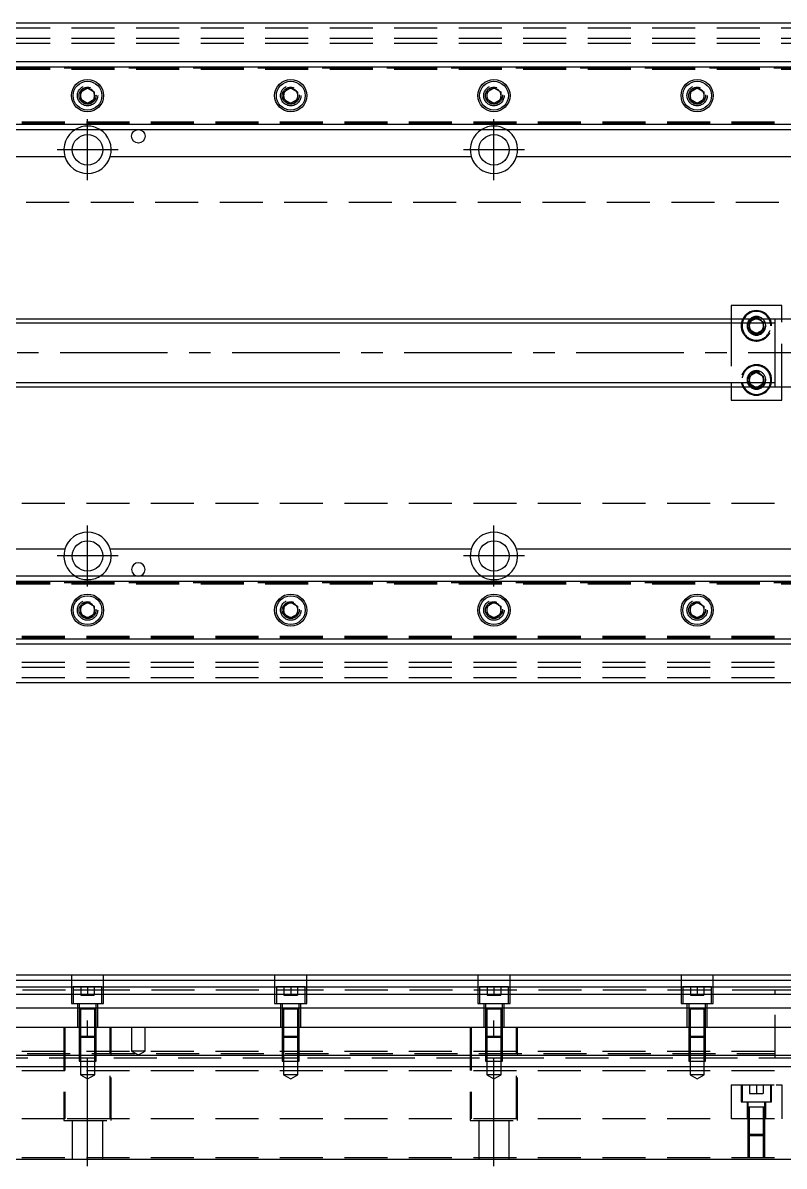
# Model space of a CAD drawing. Extents: x -20 to 990, y -286 to 102.
# Drawn here: x 480.9 to 705.7, y -240.3 to 97.5 of the extents above; entities that cross this region are included whole.
import ezdxf

# ---------------------------------------------------------------- set-up
doc = ezdxf.new("R2010")
doc.units = 0
doc.linetypes.add('CENTER', pattern=[50.8, 31.75, -6.35, 6.35, -6.35])
doc.linetypes.add('DASHED', pattern=[19.05, 12.7, -6.35])
doc.layers.get('0').update_dxf_attribs({"linetype": 'CONTINUOUS'})
doc.layers.add('CENTER', color=1, linetype='CENTER')

msp = doc.modelspace()

# ---------------------------------------------------------------- linework, layer by layer
at = {"color": 3, "linetype": 'DASHED'}
for p, q in [((0, 96), (760, 96)), ((0, 93), (760, 93)), ((0, 91.5), (760, 91.5)), ((0, 84.2), (760, 84.2)), ((0, 83.8), (760, 83.8)), ((455, 84.204452), (760, 84.204452)), ((502.483582, 76.286038), (502.5, 76)), ((562.483582, 76.286038), (562.5, 76)), ((622.483582, 76.286038), (622.5, 76)), ((682.483582, 76.286038), (682.5, 76)), ((760, 68.2), (0, 68.2)), ((760, 67.8), (0, 67.8)), ((760, 67.795548), (455, 67.795548)), ((5.640312, 44.5), (760, 44.5)), ((690, 10), (690, 8.75)), ((690, 8.75), (690, -8.75)), ((695, 8), (695.018502, 8.303588)), ((695.5, 9.1547), (696.964102, 10)), ((695.5, 8.75), (695.5, 9.1547)), ((695.5, 6.8453), (695.5, 8.75)), ((697.5, 5.690598), (695.5, 6.8453)), ((699.5, 6.8453), (697.5, 5.690598)), ((698.035898, 10), (699.5, 9.1547)), ((699.5, 9.1547), (699.5, 8.75)), ((699.5, 8.75), (699.5, 6.8453)), ((705, -10), (705, 10)), ((695.5, -6.8453), (697.5, -5.690598)), ((697.5, -5.690598), (699.5, -6.8453)), ((690, -8.75), (690, -10)), ((695.5, -8.75), (695.5, -6.8453)), ((695.5, -9.1547), (695.5, -8.75)), ((696.964102, -10), (695.5, -9.1547)), ((699.5, -9.1547), (698.035898, -10)), ((699.5, -6.8453), (699.5, -8.75)), ((699.5, -8.75), (699.5, -9.1547)), ((699.983582, -7.713962), (700, -8)), ((760, -44.5), (5.640312, -44.5)), ((0, -67.8), (760, -67.8)), ((0, -68.2), (760, -68.2)), ((455, -67.795548), (760, -67.795548)), ((502.483582, -75.713962), (502.5, -76)), ((562.483582, -75.713962), (562.5, -76)), ((622.483582, -75.713962), (622.5, -76)), ((682.483582, -75.713962), (682.5, -76)), ((760, -83.8), (0, -83.8)), ((760, -84.2), (0, -84.2)), ((760, -84.204452), (455, -84.204452)), ((760, -91.5), (0, -91.5)), ((760, -93), (0, -93)), ((760, -96), (0, -96)), ((495.25, -183.77), (495.25, -192.27)), ((504.75, -192.27), (504.75, -183.77)), ((555.25, -183.77), (555.25, -192.27)), ((564.75, -192.27), (564.75, -183.77)), ((615.25, -183.77), (615.25, -192.27)), ((624.75, -192.27), (624.75, -183.77)), ((675.25, -183.77), (675.25, -192.27)), ((684.75, -192.27), (684.75, -183.77)), ((703, -188.27), (454.5, -188.27)), ((504.25, -187.27), (495.75, -187.27)), ((495.75, -187.27), (495.75, -192.27)), ((504.25, -188.27), (495.75, -188.27)), ((498, -187.27), (498, -189.77)), ((500, -187.27), (500, -189.77)), ((502, -187.27), (502, -189.77)), ((504.25, -192.27), (504.25, -187.27)), ((564.25, -187.27), (555.75, -187.27)), ((555.75, -187.27), (555.75, -192.27)), ((564.25, -188.27), (555.75, -188.27)), ((558, -187.27), (558, -189.77)), ((560, -187.27), (560, -189.77)), ((562, -187.27), (562, -189.77)), ((564.25, -192.27), (564.25, -187.27)), ((624.25, -187.27), (615.75, -187.27)), ((615.75, -187.27), (615.75, -192.27)), ((624.25, -188.27), (615.75, -188.27)), ((618, -187.27), (618, -189.77)), ((620, -187.27), (620, -189.77)), ((622, -187.27), (622, -189.77)), ((624.25, -192.27), (624.25, -187.27)), ((684.25, -187.27), (675.75, -187.27)), ((675.75, -187.27), (675.75, -192.27)), ((684.25, -188.27), (675.75, -188.27)), ((678, -187.27), (678, -189.77)), ((680, -187.27), (680, -189.77)), ((682, -187.27), (682, -189.77)), ((684.25, -192.27), (684.25, -187.27)), ((703, -188.27), (702.995, -188.27)), ((703, -188.270502), (703, -188.27)), ((712, -188.27), (703, -188.27)), ((703.005, -188.27), (703, -188.27)), ((703, -208.27), (703, -188.270502)), ((703, -189.52), (25, -189.52)), ((495.25, -192.27), (504.75, -192.27)), ((497, -192.27), (497, -199.27)), ((497.5, -192.27), (497.5, -193.87)), ((498, -189.77), (500, -189.77)), ((500, -189.77), (502, -189.77)), ((502.5, -193.87), (502.5, -192.27)), ((503, -199.27), (503, -192.27)), ((555.25, -192.27), (564.75, -192.27)), ((557, -192.27), (557, -199.27)), ((557.5, -192.27), (557.5, -193.87)), ((558, -189.77), (560, -189.77)), ((560, -189.77), (562, -189.77)), ((562.5, -193.87), (562.5, -192.27)), ((563, -199.27), (563, -192.27)), ((615.25, -192.27), (624.75, -192.27)), ((617, -192.27), (617, -199.27)), ((617.5, -192.27), (617.5, -193.87)), ((618, -189.77), (620, -189.77)), ((620, -189.77), (622, -189.77)), ((622.5, -193.87), (622.5, -192.27)), ((623, -199.27), (623, -192.27)), ((675.25, -192.27), (684.75, -192.27)), ((677, -192.27), (677, -199.27)), ((677.5, -192.27), (677.5, -193.87)), ((678, -189.77), (680, -189.77)), ((680, -189.77), (682, -189.77)), ((682.5, -193.87), (682.5, -192.27)), ((683, -199.27), (683, -192.27)), ((497.5, -193.865), (497.5, -193.87)), ((497.757468, -193.87), (497.5, -193.87)), ((497.5, -193.87), (497.5, -199.26998)), ((497.5, -193.87), (497.5, -193.875)), ((502.242552, -193.87), (497.757468, -193.87)), ((497.9, -193.87), (497.9, -199.26998)), ((502.1, -199.26998), (502.1, -193.87)), ((502.5, -193.87), (502.242552, -193.87)), ((502.5, -193.87), (502.5, -193.865)), ((502.5, -199.26998), (502.5, -193.87)), ((502.5, -193.875), (502.5, -193.87)), ((557.5, -193.865), (557.5, -193.87)), ((557.757468, -193.87), (557.5, -193.87)), ((557.5, -193.87), (557.5, -199.26998)), ((557.5, -193.87), (557.5, -193.875)), ((562.242552, -193.87), (557.757468, -193.87)), ((557.9, -193.87), (557.9, -199.26998)), ((562.1, -199.26998), (562.1, -193.87)), ((562.5, -193.87), (562.242552, -193.87)), ((562.5, -193.87), (562.5, -193.865)), ((562.5, -199.26998), (562.5, -193.87)), ((562.5, -193.875), (562.5, -193.87)), ((617.5, -193.865), (617.5, -193.87)), ((617.757468, -193.87), (617.5, -193.87)), ((617.5, -193.87), (617.5, -199.26998)), ((617.5, -193.87), (617.5, -193.875)), ((622.242552, -193.87), (617.757468, -193.87)), ((617.9, -193.87), (617.9, -199.26998)), ((622.1, -199.26998), (622.1, -193.87)), ((622.5, -193.87), (622.242552, -193.87)), ((622.5, -193.87), (622.5, -193.865)), ((622.5, -199.26998), (622.5, -193.87)), ((622.5, -193.875), (622.5, -193.87)), ((677.5, -193.865), (677.5, -193.87)), ((677.757468, -193.87), (677.5, -193.87)), ((677.5, -193.87), (677.5, -199.26998)), ((677.5, -193.87), (677.5, -193.875)), ((682.242552, -193.87), (677.757468, -193.87)), ((677.9, -193.87), (677.9, -199.26998)), ((682.1, -199.26998), (682.1, -193.87)), ((682.5, -193.87), (682.242552, -193.87)), ((682.5, -193.87), (682.5, -193.865)), ((682.5, -199.26998), (682.5, -193.87)), ((682.5, -193.875), (682.5, -193.87)), ((493, -199.27), (493, -226.77)), ((493.291796, -199.27), (493.291796, -226.27)), ((497.5, -199.27), (497.5, -201.87)), ((497.500006, -199.27), (497.500006, -201.870006)), ((497.9, -199.27), (497.9, -202.27)), ((502.1, -202.27), (502.1, -199.27)), ((502.499994, -201.870006), (502.499994, -199.27)), ((502.5, -201.87), (502.5, -199.27)), ((506.708204, -226.27), (506.708204, -199.27)), ((507, -226.77), (507, -199.27)), ((513, -199.27), (513, -206.27)), ((517, -206.27), (517, -199.27)), ((557.5, -199.27), (557.5, -201.87)), ((557.500006, -199.27), (557.500006, -201.870006)), ((557.9, -199.27), (557.9, -202.27)), ((562.1, -202.27), (562.1, -199.27)), ((562.499994, -201.870006), (562.499994, -199.27)), ((562.5, -201.87), (562.5, -199.27)), ((613, -199.27), (613, -226.77)), ((613.291796, -199.27), (613.291796, -226.27)), ((617.5, -199.27), (617.5, -201.87)), ((617.500006, -199.27), (617.500006, -201.870006)), ((617.9, -199.27), (617.9, -202.27)), ((622.1, -202.27), (622.1, -199.27)), ((622.499994, -201.870006), (622.499994, -199.27)), ((622.5, -201.87), (622.5, -199.27)), ((626.708204, -226.27), (626.708204, -199.27)), ((627, -226.77), (627, -199.27)), ((677.5, -199.27), (677.5, -201.87)), ((677.500006, -199.27), (677.500006, -201.870006)), ((677.9, -199.27), (677.9, -202.27)), ((682.1, -202.27), (682.1, -199.27)), ((682.499994, -201.870006), (682.499994, -199.27)), ((682.5, -201.87), (682.5, -199.27)), ((497.5, -201.87), (502.5, -201.87)), ((497.5, -201.87), (497.9, -202.27)), ((497.500006, -201.87002), (497.500006, -207.57)), ((502.1, -202.27), (497.9, -202.27)), ((497.9, -202.27002), (497.9, -209.27)), ((502.1, -202.27), (502.5, -201.87)), ((502.1, -209.27), (502.1, -202.27002)), ((502.499994, -207.57), (502.499994, -201.87002)), ((557.5, -201.87), (562.5, -201.87)), ((557.5, -201.87), (557.9, -202.27)), ((557.500006, -201.87002), (557.500006, -207.57)), ((562.1, -202.27), (557.9, -202.27)), ((557.9, -202.27002), (557.9, -209.27)), ((562.1, -202.27), (562.5, -201.87)), ((562.1, -209.27), (562.1, -202.27002)), ((562.499994, -207.57), (562.499994, -201.87002)), ((617.5, -201.87), (622.5, -201.87)), ((617.5, -201.87), (617.9, -202.27)), ((617.500006, -201.87002), (617.500006, -207.57)), ((622.1, -202.27), (617.9, -202.27)), ((617.9, -202.27002), (617.9, -209.27)), ((622.1, -202.27), (622.5, -201.87)), ((622.1, -209.27), (622.1, -202.27002)), ((622.499994, -207.57), (622.499994, -201.87002)), ((677.5, -201.87), (682.5, -201.87)), ((677.5, -201.87), (677.9, -202.27)), ((677.500006, -201.87002), (677.500006, -207.57)), ((682.1, -202.27), (677.9, -202.27)), ((677.9, -202.27002), (677.9, -209.27)), ((682.1, -202.27), (682.5, -201.87)), ((682.1, -209.27), (682.1, -202.27002)), ((682.499994, -207.57), (682.499994, -201.87002)), ((760, -206.42), (0, -206.42)), ((25, -207.02), (703, -207.02)), ((412.499994, -208.27), (703.005, -208.27)), ((497.500006, -207.57), (497.500006, -209.27)), ((497.500006, -208.27), (502.499994, -208.27)), ((497.500006, -209.27), (502.499994, -209.27)), ((497.9, -209.27), (497.9, -213.27)), ((502.1, -213.27), (502.1, -209.27)), ((502.499994, -209.27), (502.499994, -207.57)), ((517, -206.27), (513, -206.27)), ((513, -206.27), (515, -207.4247)), ((515, -207.4247), (517, -206.27)), ((557.500006, -207.57), (557.500006, -209.27)), ((557.500006, -208.27), (562.499994, -208.27)), ((557.500006, -209.27), (562.499994, -209.27)), ((557.9, -209.27), (557.9, -213.27)), ((562.1, -213.27), (562.1, -209.27)), ((562.499994, -209.27), (562.499994, -207.57)), ((617.500006, -207.57), (617.500006, -209.27)), ((617.500006, -208.27), (622.499994, -208.27)), ((617.500006, -209.27), (622.499994, -209.27)), ((617.9, -209.27), (617.9, -213.27)), ((622.1, -213.27), (622.1, -209.27)), ((622.499994, -209.27), (622.499994, -207.57)), ((677.500006, -207.57), (677.500006, -209.27)), ((677.500006, -208.27), (682.499994, -208.27)), ((677.500006, -209.27), (682.499994, -209.27)), ((677.9, -209.27), (677.9, -213.27)), ((682.1, -213.27), (682.1, -209.27)), ((682.499994, -209.27), (682.499994, -207.57)), ((702.995, -208.27), (703.291796, -208.27)), ((703.291796, -208.27), (712, -208.27)), ((760, -212.12), (0, -212.12)), ((502.1, -213.27), (497.9, -213.27)), ((497.9, -213.27), (500, -214.482436)), ((500, -214.482436), (502.1, -213.27)), ((562.1, -213.27), (557.9, -213.27)), ((557.9, -213.27), (560, -214.482436)), ((560, -214.482436), (562.1, -213.27)), ((622.1, -213.27), (617.9, -213.27)), ((617.9, -213.27), (620, -214.482436)), ((620, -214.482436), (622.1, -213.27)), ((682.1, -213.27), (677.9, -213.27)), ((677.9, -213.27), (680, -214.482436)), ((680, -214.482436), (682.1, -213.27)), ((690, -216.27), (690, -226.27)), ((690, -216.27), (703.291796, -216.27)), ((693, -216.27), (693, -221.27)), ((693.25, -216.27), (693.25, -221.27)), ((695.5, -216.27), (695.5, -218.77)), ((695.5, -218.77), (697.5, -218.77)), ((697.5, -216.27), (697.5, -218.77)), ((697.5, -218.77), (699.5, -218.77)), ((699.5, -216.27), (699.5, -218.77)), ((701.75, -221.27), (701.75, -216.27)), ((702, -221.27), (702, -216.27)), ((703.291796, -216.27), (705, -216.27)), ((705, -216.27), (705, -226.27)), ((693, -221.27), (702, -221.27)), ((694.75, -221.27), (694.75, -226.27)), ((695, -221.27), (695, -222.875)), ((695, -222.865), (695, -226.26998)), ((695, -222.87), (695.257448, -222.87)), ((695.257468, -222.87), (695, -222.87)), ((699.742552, -222.87), (695.257468, -222.87)), ((695.4, -222.87), (695.4, -226.26998)), ((699.6, -226.26998), (699.6, -222.87)), ((700, -222.87), (699.742552, -222.87)), ((699.742602, -222.87), (700, -222.87)), ((700, -222.875), (700, -221.27)), ((700, -226.26998), (700, -222.865)), ((700.25, -226.27), (700.25, -221.27)), ((760, -226.27), (0, -226.27)), ((506.708204, -226.27), (493.291796, -226.27)), ((626.708204, -226.27), (613.291796, -226.27)), ((695, -226.27), (695, -230.87)), ((695.000006, -226.27), (695.000006, -230.870006)), ((695.4, -226.27), (695.4, -231.27)), ((699.6, -231.27), (699.6, -226.27)), ((699.999994, -230.870006), (699.999994, -226.27)), ((700, -230.87), (700, -226.27)), ((493, -226.77), (507, -226.77)), ((495.5, -226.77), (495.5, -238.27)), ((504.5, -238.27), (504.5, -226.77)), ((613, -226.77), (627, -226.77)), ((615.5, -226.77), (615.5, -238.27)), ((624.5, -238.27), (624.5, -226.77)), ((695, -230.87), (700, -230.87)), ((695, -230.87), (695.4, -231.27)), ((695.000006, -230.87002), (695.000006, -237.77)), ((699.6, -231.27), (695.4, -231.27)), ((695.4, -231.27002), (695.4, -237.77)), ((699.6, -231.27), (700, -230.87)), ((699.6, -237.77), (699.6, -231.27002)), ((699.999994, -237.77), (699.999994, -230.87002)), ((760, -237.77), (6.499992, -237.77))]:
    msp.add_line(p, q, dxfattribs=at)
at = {"color": 7, "linetype": 'CONTINUOUS'}
for p, q in [((455, 97.5), (760, 97.5)), ((760, 86), (455, 86)), ((760, 84.460392), (455, 84.460392)), ((498, 77.1547), (500, 78.309402)), ((500, 78.309402), (502, 77.1547)), ((558, 77.1547), (560, 78.309402)), ((560, 78.309402), (562, 77.1547)), ((618, 77.1547), (620, 78.309402)), ((620, 78.309402), (622, 77.1547)), ((678, 77.1547), (680, 78.309402)), ((680, 78.309402), (682, 77.1547)), ((498, 74.8453), (498, 77.1547)), ((500, 73.690598), (498, 74.8453)), ((502, 74.8453), (500, 73.690598)), ((502, 77.1547), (502, 74.8453)), ((558, 74.8453), (558, 77.1547)), ((560, 73.690598), (558, 74.8453)), ((562, 74.8453), (560, 73.690598)), ((562, 77.1547), (562, 74.8453)), ((618, 74.8453), (618, 77.1547)), ((620, 73.690598), (618, 74.8453)), ((622, 74.8453), (620, 73.690598)), ((622, 77.1547), (622, 74.8453)), ((678, 74.8453), (678, 77.1547)), ((680, 73.690598), (678, 74.8453)), ((682, 74.8453), (680, 73.690598)), ((682, 77.1547), (682, 74.8453)), ((455, 67.539608), (760, 67.539608)), ((455, 66), (760, 66)), ((455, 58), (493.291796, 58)), ((506.708204, 58), (613.291796, 58)), ((626.708204, 58), (733.291796, 58)), ((705, 14), (690, 14)), ((690, 14), (690, 10)), ((705, 10), (705, 14)), ((696.964102, 10), (697.5, 10.309402)), ((697.5, 10.309402), (698.035898, 10)), ((703, 10), (455, 10)), ((703, 10), (702.995, 10)), ((703, -10), (703, 10)), ((712, 10), (703, 10)), ((703.005, 10), (703, 10)), ((455, -10), (703, -10)), ((690, -10), (690, -14)), ((697.5, -10.309402), (696.964102, -10)), ((698.035898, -10), (697.5, -10.309402)), ((702.995, -10), (703, -10)), ((703, -10), (712, -10)), ((703, -10), (703.005, -10)), ((705, -14), (705, -10)), ((690, -14), (705, -14)), ((493.291796, -58), (455, -58)), ((613.291796, -58), (506.708204, -58)), ((733.291796, -58), (626.708204, -58)), ((760, -66), (455, -66)), ((760, -67.539608), (455, -67.539608)), ((498, -74.8453), (500, -73.690598)), ((500, -73.690598), (502, -74.8453)), ((558, -74.8453), (560, -73.690598)), ((560, -73.690598), (562, -74.8453)), ((618, -74.8453), (620, -73.690598)), ((620, -73.690598), (622, -74.8453)), ((678, -74.8453), (680, -73.690598)), ((680, -73.690598), (682, -74.8453)), ((498, -77.1547), (498, -74.8453)), ((500, -78.309402), (498, -77.1547)), ((502, -77.1547), (500, -78.309402)), ((502, -74.8453), (502, -77.1547)), ((558, -77.1547), (558, -74.8453)), ((560, -78.309402), (558, -77.1547)), ((562, -77.1547), (560, -78.309402)), ((562, -74.8453), (562, -77.1547)), ((618, -77.1547), (618, -74.8453)), ((620, -78.309402), (618, -77.1547)), ((622, -77.1547), (620, -78.309402)), ((622, -74.8453), (622, -77.1547)), ((678, -77.1547), (678, -74.8453)), ((680, -78.309402), (678, -77.1547)), ((682, -77.1547), (680, -78.309402)), ((682, -74.8453), (682, -77.1547)), ((455, -84.460392), (760, -84.460392)), ((455, -86), (760, -86)), ((760, -97.5), (455, -97.5)), ((454.5, -183.77), (760, -183.77)), ((454.5, -185.309608), (760, -185.309608)), ((760, -187.39154), (454.5, -187.39154)), ((760, -189.606666), (454.5, -189.606666)), ((454.5, -193.451934), (760, -193.451934)), ((760, -199.27), (0, -199.27)), ((760, -207.57), (0, -207.57)), ((760, -210.97), (0, -210.97)), ((760, -238.27), (0, -238.27))]:
    msp.add_line(p, q, dxfattribs=at)
at = {"color": 3, "linetype": 'CONTINUOUS'}
for p, q in [((703, 8.75), (455, 8.75)), ((455, -8.75), (703, -8.75))]:
    msp.add_line(p, q, dxfattribs=at)
at = {"color": 7, "linetype": 'CONTINUOUS'}
for centre, radius in [((500, 76), 4.75), ((500, 76), 4.25), ((560, 76), 4.75), ((560, 76), 4.25), ((620, 76), 4.75), ((620, 76), 4.25), ((680, 76), 4.75), ((680, 76), 4.25), ((500, 60), 4.5), ((515, 64), 2), ((620, 60), 4.5), ((500, -60), 4.5), ((620, -60), 4.5), ((500, -76), 4.75), ((500, -76), 4.25), ((560, -76), 4.75), ((560, -76), 4.25), ((620, -76), 4.75), ((620, -76), 4.25), ((680, -76), 4.75), ((680, -76), 4.25)]:
    msp.add_circle(centre, radius, dxfattribs=at)
at = {"color": 3, "linetype": 'DASHED'}
for centre, radius in [((500, 76), 3), ((500, 76), 2.5), ((560, 76), 3), ((560, 76), 2.5), ((620, 76), 3), ((620, 76), 2.5), ((680, 76), 3), ((680, 76), 2.5), ((697.5, 8), 2.5), ((697.5, -8), 2.5), ((500, -76), 3), ((500, -76), 2.5), ((560, -76), 3), ((560, -76), 2.5), ((620, -76), 3), ((620, -76), 2.5), ((680, -76), 3), ((680, -76), 2.5)]:
    msp.add_circle(centre, radius, dxfattribs=at)
at = {"color": 7, "linetype": 'CONTINUOUS'}
for centre, radius, start, end in [((500, 76), 2.1, 102.24721, 137.75279), ((500, 76), 2.1, 77.75279, 102.24721), ((500, 76), 2.1, 42.24721, 77.75279), ((560, 76), 2.1, 102.24721, 137.75279), ((560, 76), 2.1, 77.75279, 102.24721), ((560, 76), 2.1, 42.24721, 77.75279), ((620, 76), 2.1, 102.24721, 137.75279), ((620, 76), 2.1, 77.75279, 102.24721), ((620, 76), 2.1, 42.24721, 77.75279), ((680, 76), 2.1, 102.24721, 137.75279), ((680, 76), 2.1, 77.75279, 102.24721), ((680, 76), 2.1, 42.24721, 77.75279), ((500, 76), 2.1, 162.24721, 180), ((500, 76), 2.1, 180, 197.75279), ((500, 76), 2.1, 137.75279, 162.24721), ((500, 76), 2.1, 197.75279, 222.24721), ((500, 76), 2.1, 222.24721, 257.75279), ((500, 76), 2.1, 282.24721, 317.75279), ((500, 76), 2.1, 17.75279, 42.24721), ((500, 76), 2.1, 317.75279, 342.24721), ((500, 76), 2.1, 342.24721, 17.75279), ((560, 76), 2.1, 162.24721, 180), ((560, 76), 2.1, 180, 197.75279), ((560, 76), 2.1, 137.75279, 162.24721), ((560, 76), 2.1, 197.75279, 222.24721), ((560, 76), 2.1, 222.24721, 257.75279), ((560, 76), 2.1, 282.24721, 317.75279), ((560, 76), 2.1, 17.75279, 42.24721), ((560, 76), 2.1, 317.75279, 342.24721), ((560, 76), 2.1, 342.24721, 17.75279), ((620, 76), 2.1, 162.24721, 180), ((620, 76), 2.1, 180, 197.75279), ((620, 76), 2.1, 137.75279, 162.24721), ((620, 76), 2.1, 197.75279, 222.24721), ((620, 76), 2.1, 222.24721, 257.75279), ((620, 76), 2.1, 282.24721, 317.75279), ((620, 76), 2.1, 17.75279, 42.24721), ((620, 76), 2.1, 317.75279, 342.24721), ((620, 76), 2.1, 342.24721, 17.75279), ((680, 76), 2.1, 162.24721, 180), ((680, 76), 2.1, 180, 197.75279), ((680, 76), 2.1, 137.75279, 162.24721), ((680, 76), 2.1, 197.75279, 222.24721), ((680, 76), 2.1, 222.24721, 257.75279), ((680, 76), 2.1, 282.24721, 317.75279), ((680, 76), 2.1, 17.75279, 42.24721), ((680, 76), 2.1, 317.75279, 342.24721), ((680, 76), 2.1, 342.24721, 17.75279), ((500, 76), 2.1, 257.75279, 282.24721), ((560, 76), 2.1, 257.75279, 282.24721), ((620, 76), 2.1, 257.75279, 282.24721), ((680, 76), 2.1, 257.75279, 282.24721), ((500, 60), 7, 121.002719, 196.60155), ((500, 60), 7, 343.39845, 58.997281), ((620, 60), 7, 121.002719, 196.60155), ((620, 60), 7, 343.39845, 58.997281), ((500, 60), 7, 196.60155, 343.39845), ((620, 60), 7, 196.60155, 343.39845), ((697.5, 8), 4.5, 26.3878, 153.6122), ((697.5, 8), 4.25, 28.072487, 151.927513), ((697.5, -8), 4.5, 206.3878, 333.6122), ((697.5, -8), 4.25, 208.072487, 331.927513), ((500, -60), 7, 16.60155, 163.39845), ((620, -60), 7, 16.60155, 163.39845), ((500, -60), 7, 163.39845, 238.997281), ((500, -60), 7, 301.002719, 16.60155), ((620, -60), 7, 163.39845, 238.997281), ((620, -60), 7, 301.002719, 16.60155), ((515, -64), 2, 90, 270), ((515, -64), 2, 270, 90), ((500, -76), 2.1, 102.24721, 137.75279), ((500, -76), 2.1, 77.75279, 102.24721), ((500, -76), 2.1, 42.24721, 77.75279), ((560, -76), 2.1, 102.24721, 137.75279), ((560, -76), 2.1, 77.75279, 102.24721), ((560, -76), 2.1, 42.24721, 77.75279), ((620, -76), 2.1, 102.24721, 137.75279), ((620, -76), 2.1, 77.75279, 102.24721), ((620, -76), 2.1, 42.24721, 77.75279), ((680, -76), 2.1, 102.24721, 137.75279), ((680, -76), 2.1, 77.75279, 102.24721), ((680, -76), 2.1, 42.24721, 77.75279), ((500, -76), 2.1, 162.24721, 180), ((500, -76), 2.1, 180, 197.75279), ((500, -76), 2.1, 137.75279, 162.24721), ((500, -76), 2.1, 197.75279, 222.24721), ((500, -76), 2.1, 222.24721, 257.75279), ((500, -76), 2.1, 282.24721, 317.75279), ((500, -76), 2.1, 17.75279, 42.24721), ((500, -76), 2.1, 317.75279, 342.24721), ((500, -76), 2.1, 342.24721, 17.75279), ((560, -76), 2.1, 162.24721, 180), ((560, -76), 2.1, 180, 197.75279), ((560, -76), 2.1, 137.75279, 162.24721), ((560, -76), 2.1, 197.75279, 222.24721), ((560, -76), 2.1, 222.24721, 257.75279), ((560, -76), 2.1, 282.24721, 317.75279), ((560, -76), 2.1, 17.75279, 42.24721), ((560, -76), 2.1, 317.75279, 342.24721), ((560, -76), 2.1, 342.24721, 17.75279), ((620, -76), 2.1, 162.24721, 180), ((620, -76), 2.1, 180, 197.75279), ((620, -76), 2.1, 137.75279, 162.24721), ((620, -76), 2.1, 197.75279, 222.24721), ((620, -76), 2.1, 222.24721, 257.75279), ((620, -76), 2.1, 282.24721, 317.75279), ((620, -76), 2.1, 17.75279, 42.24721), ((620, -76), 2.1, 317.75279, 342.24721), ((620, -76), 2.1, 342.24721, 17.75279), ((680, -76), 2.1, 162.24721, 180), ((680, -76), 2.1, 180, 197.75279), ((680, -76), 2.1, 137.75279, 162.24721), ((680, -76), 2.1, 197.75279, 222.24721), ((680, -76), 2.1, 222.24721, 257.75279), ((680, -76), 2.1, 282.24721, 317.75279), ((680, -76), 2.1, 17.75279, 42.24721), ((680, -76), 2.1, 317.75279, 342.24721), ((680, -76), 2.1, 342.24721, 17.75279), ((500, -76), 2.1, 257.75279, 282.24721), ((560, -76), 2.1, 257.75279, 282.24721), ((620, -76), 2.1, 257.75279, 282.24721), ((680, -76), 2.1, 257.75279, 282.24721)]:
    msp.add_arc(centre, radius, start, end, dxfattribs=at)
at = {"color": 3, "linetype": 'DASHED'}
for centre, radius, start, end in [((500, 60), 7, 58.997281, 121.002719), ((620, 60), 7, 58.997281, 121.002719), ((697.5, 8), 2.75, 46.658242, 133.341758), ((697.5, 8), 4.5, 170.405932, 0), ((697.5, 8), 4.5, 153.6122, 170.405932), ((697.5, 8), 4.25, 169.835751, 0), ((697.5, 8), 4.25, 151.927513, 169.835751), ((697.5, 8), 2.75, 180, 15.82662), ((697.5, 8), 2.75, 164.17338, 180), ((697.5, 8), 2.75, 133.341758, 164.17338), ((697.5, 8), 2.1, 162.24721, 180), ((697.5, 8), 2.1, 180, 197.75279), ((697.5, 8), 2.1, 159.075168, 162.24721), ((697.5, 8), 2.1, 197.75279, 222.24721), ((697.5, 8), 2.1, 137.75279, 159.075168), ((697.5, 8), 2.1, 107.75279, 137.75279), ((697.5, 8), 2.1, 102.24721, 107.75279), ((697.5, 8), 2.1, 77.75279, 102.24721), ((697.5, 8), 2.1, 72.24721, 77.75279), ((697.5, 8), 2.1, 42.24721, 72.24721), ((697.5, 8), 2.1, 20.924832, 42.24721), ((697.5, 8), 2.1, 317.75279, 342.24721), ((697.5, 8), 2.75, 15.82662, 46.658242), ((697.5, 8), 2.1, 17.75279, 20.924832), ((697.5, 8), 2.1, 342.24721, 17.75279), ((697.5, 8), 4.25, 10.164249, 28.072487), ((697.5, 8), 4.5, 9.594068, 26.3878), ((697.5, 8), 4.25, 0, 10.164249), ((697.5, 8), 4.5, 0, 9.594068), ((697.5, 8), 2.1, 222.24721, 257.75279), ((697.5, 8), 2.1, 257.75279, 282.24721), ((697.5, 8), 2.1, 282.24721, 317.75279), ((697.5, -8), 4.5, 0, 189.594068), ((697.5, -8), 4.25, 0, 190.164249), ((697.5, -8), 2.75, 344.17338, 180), ((697.5, -8), 2.1, 137.75279, 162.24721), ((697.5, -8), 2.1, 102.24721, 137.75279), ((697.5, -8), 2.1, 77.75279, 102.24721), ((697.5, -8), 2.1, 42.24721, 77.75279), ((697.5, -8), 2.1, 17.75279, 42.24721), ((697.5, -8), 4.5, 189.594068, 206.3878), ((697.5, -8), 4.25, 190.164249, 208.072487), ((697.5, -8), 2.75, 180, 195.82662), ((697.5, -8), 2.75, 195.82662, 226.658242), ((697.5, -8), 2.1, 162.24721, 180), ((697.5, -8), 2.1, 180, 197.75279), ((697.5, -8), 2.1, 197.75279, 200.924832), ((697.5, -8), 2.1, 200.924832, 222.24721), ((697.5, -8), 2.75, 226.658242, 313.341758), ((697.5, -8), 2.1, 222.24721, 252.24721), ((697.5, -8), 2.1, 252.24721, 257.75279), ((697.5, -8), 2.1, 257.75279, 282.24721), ((697.5, -8), 2.1, 282.24721, 287.75279), ((697.5, -8), 2.1, 287.75279, 317.75279), ((697.5, -8), 2.1, 317.75279, 339.075168), ((697.5, -8), 2.75, 313.341758, 344.17338), ((697.5, -8), 2.1, 339.075168, 342.24721), ((697.5, -8), 2.1, 342.24721, 17.75279), ((697.5, -8), 4.25, 331.927513, 349.835751), ((697.5, -8), 4.5, 333.6122, 350.405932), ((697.5, -8), 4.25, 349.835751, 0), ((697.5, -8), 4.5, 350.405932, 0), ((500, -60), 7, 238.997281, 301.002719), ((620, -60), 7, 238.997281, 301.002719)]:
    msp.add_arc(centre, radius, start, end, dxfattribs=at)
at = {"layer": 'CENTER', "color": 1, "linetype": 'CENTER'}
for p, q in [((500, 51), (500, 69)), ((620, 51), (620, 69)), ((509, 60), (491, 60)), ((629, 60), (611, 60)), ((828.445, 0), (-20, 0)), ((500, -69), (500, -51)), ((620, -69), (620, -51)), ((509, -60), (491, -60)), ((629, -60), (611, -60)), ((500, -240.27), (500, -197.27)), ((620, -240.27), (620, -197.27))]:
    msp.add_line(p, q, dxfattribs=at)

doc.saveas('drawing.dxf')
